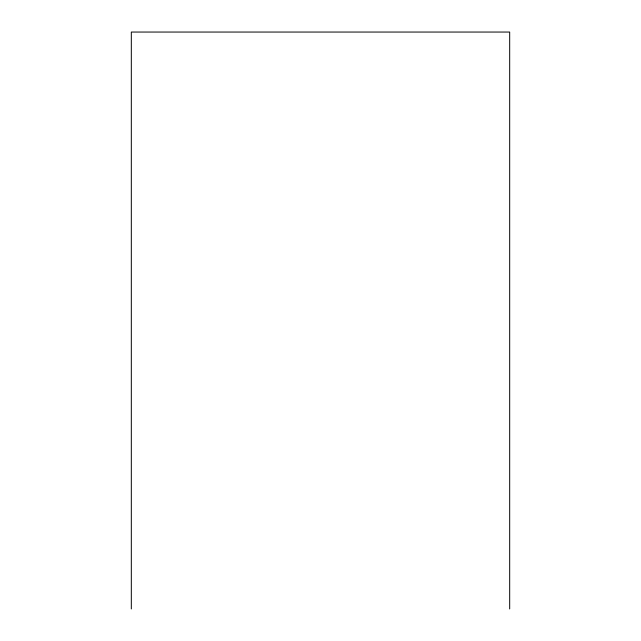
<?xml version="1.0" encoding="UTF-8"?>
<svg xmlns="http://www.w3.org/2000/svg" width="641" height="641" viewBox="0 0 641 641"><rect width="100%" height="100%" fill="white"/><g stroke="black" fill="none" stroke-linecap="round" stroke-linejoin="round"><path stroke-width="0.96" d="M509.683 608.95L509.683 32.05L131.317 32.05L131.317 608.95"/></g></svg>
